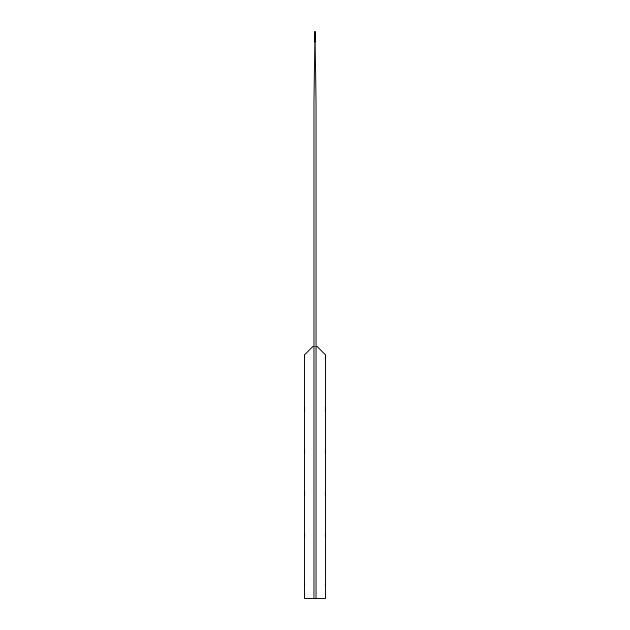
<?xml version="1.0" encoding="UTF-8"?>
<svg xmlns="http://www.w3.org/2000/svg" width="630" height="630" viewBox="0 0 630 630"><rect width="100%" height="100%" fill="white"/><g stroke="black" fill="none" stroke-linecap="round" stroke-linejoin="round"><path stroke-width="0.94" d="M304.597 411.524L304.597 407.476M304.597 495.519L304.597 491.479M304.597 453.521L304.597 449.481M304.597 537.524L304.597 533.476M325.403 449.481L325.403 453.521M325.403 533.476L325.403 537.524M325.403 491.479L325.403 495.519M316.047 598.5L316.039 102.54L315 31.5L313.961 102.54L313.953 598.5M325.411 357.919L325.497 355.218M304.503 585.459L304.597 584.041M313.953 346.5L312.897 346.5L304.503 354.903L304.503 598.5L325.497 598.5L325.497 354.903L317.103 346.5L316.047 346.5M325.403 584.041L325.497 585.459M304.503 355.218L304.589 357.919M315 31.5L315 42.092M325.403 407.476A26.003 2.276 -90 0 1 325.403 411.524"/></g></svg>
